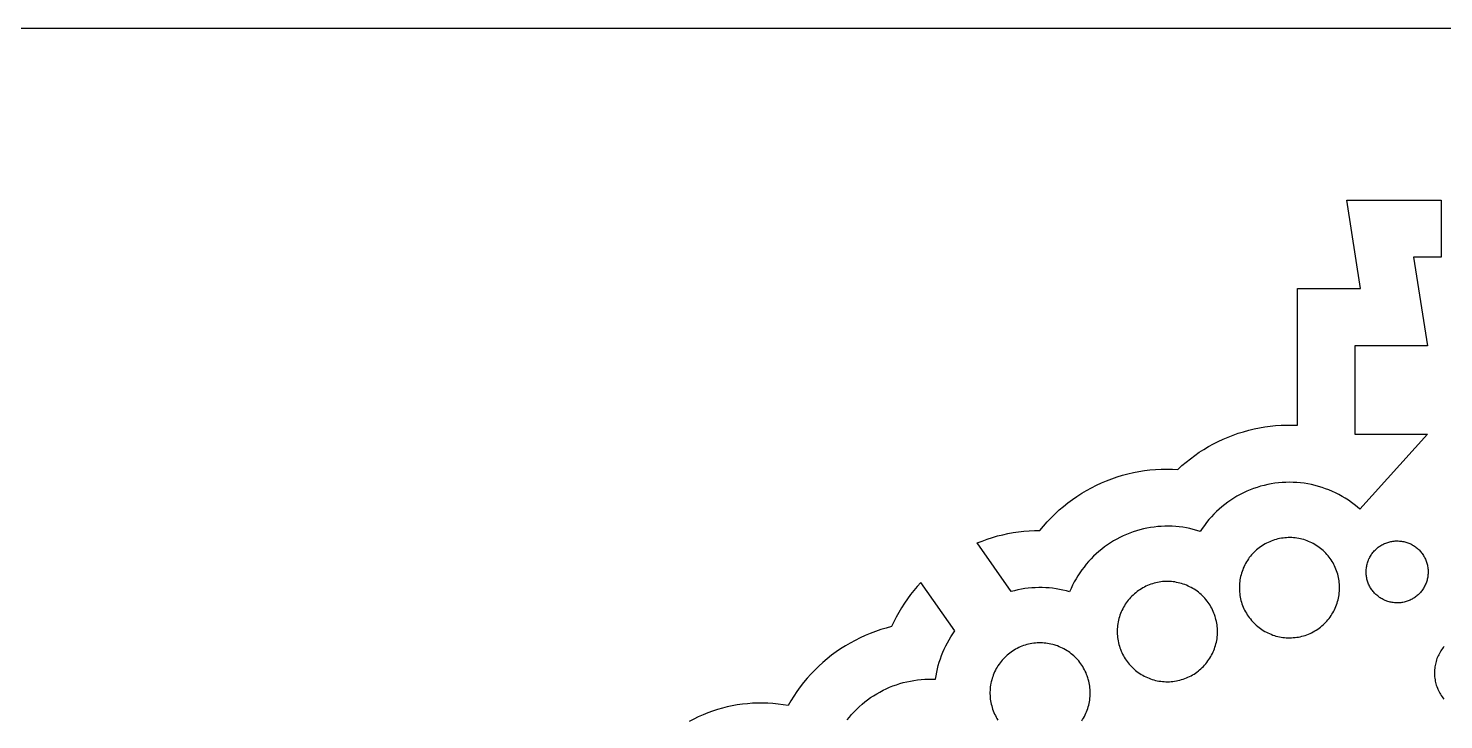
# Model space of a CAD drawing. Header units: millimetres. Extents: x 2193 to 2693, y 298 to 798.
# Drawn here: x 2316.3 to 2439.9, y 737.5 to 797.9 of the extents above; entities that cross this region are included whole.
import ezdxf

# ---------------------------------------------------------------- set-up
doc = ezdxf.new("R2010")
doc.units = ezdxf.units.MM
doc.layers.add('Default_Layer', color=1, linetype='Continuous', true_color=0xff0000)

msp = doc.modelspace()

# ---------------------------------------------------------------- linework, layer by layer
at = {"layer": 'Default_Layer'}
for points in [[(2192.72, 297.91), (2692.72, 297.91), (2692.72, 797.91), (2192.72, 797.91)], [(2426.36, 753.43), (2426.21, 753.42), (2426.06, 753.41), (2425.91, 753.39), (2425.76, 753.37), (2425.61, 753.34), (2425.46, 753.31), (2425.31, 753.27), (2425.16, 753.23), (2425.02, 753.18), (2424.88, 753.13), (2424.74, 753.07), (2424.6, 753.01), (2424.46, 752.94), (2424.33, 752.87), (2424.2, 752.8), (2424.07, 752.72), (2423.94, 752.63), (2423.82, 752.54), (2423.7, 752.45), (2423.58, 752.35), (2423.47, 752.25), (2423.36, 752.14), (2423.26, 752.03), (2423.16, 751.92), (2423.06, 751.8), (2422.96, 751.68), (2422.88, 751.56), (2422.79, 751.43), (2422.71, 751.3), (2422.63, 751.17), (2422.56, 751.04), (2422.5, 750.9), (2422.43, 750.76), (2422.38, 750.62), (2422.33, 750.48), (2422.28, 750.33), (2422.24, 750.19), (2422.2, 750.04), (2422.17, 749.89), (2422.14, 749.74), (2422.12, 749.59), (2422.1, 749.44), (2422.09, 749.29), (2422.09, 749.14), (2422.09, 748.98), (2422.09, 748.83), (2422.1, 748.68), (2422.12, 748.53), (2422.14, 748.38), (2422.16, 748.23), (2422.2, 748.08), (2422.23, 747.93), (2422.27, 747.79), (2422.32, 747.64), (2422.37, 747.5), (2422.43, 747.36), (2422.49, 747.22), (2422.55, 747.08), (2422.63, 746.95), (2422.7, 746.82), (2422.78, 746.69), (2422.87, 746.56), (2422.95, 746.44), (2423.05, 746.32), (2423.14, 746.2), (2423.24, 746.09), (2423.35, 745.98), (2423.46, 745.87), (2423.57, 745.77), (2423.69, 745.67), (2423.81, 745.57), (2423.93, 745.48), (2424.05, 745.4), (2424.18, 745.32), (2424.31, 745.24), (2424.45, 745.17), (2424.58, 745.1), (2424.72, 745.04), (2424.86, 744.98), (2425, 744.92), (2425.15, 744.88), (2425.29, 744.83), (2425.44, 744.8), (2425.59, 744.76), (2425.74, 744.73), (2425.89, 744.71), (2426.04, 744.69), (2426.19, 744.68), (2426.34, 744.68), (2426.49, 744.67), (2426.65, 744.68), (2426.8, 744.69), (2426.95, 744.7), (2427.1, 744.72), (2427.25, 744.74), (2427.4, 744.77), (2427.55, 744.81), (2427.69, 744.85), (2427.84, 744.89), (2427.98, 744.94), (2428.12, 745), (2428.26, 745.06), (2428.4, 745.12), (2428.54, 745.19), (2428.67, 745.27), (2428.8, 745.35), (2428.93, 745.43), (2429.05, 745.52), (2429.17, 745.61), (2429.29, 745.71), (2429.4, 745.81), (2429.51, 745.91), (2429.62, 746.02), (2429.72, 746.13), (2429.82, 746.24), (2429.92, 746.36), (2430.01, 746.48), (2430.1, 746.61), (2430.18, 746.74), (2430.26, 746.87), (2430.33, 747), (2430.4, 747.13), (2430.47, 747.27), (2430.52, 747.41), (2430.58, 747.55), (2430.63, 747.7), (2430.67, 747.84), (2430.71, 747.99), (2430.75, 748.14), (2430.78, 748.29), (2430.8, 748.44), (2430.82, 748.59), (2430.83, 748.74), (2430.84, 748.89), (2430.84, 749.04), (2430.84, 749.19), (2430.83, 749.35), (2430.82, 749.5), (2430.8, 749.65), (2430.78, 749.8), (2430.75, 749.95), (2430.72, 750.1), (2430.68, 750.24), (2430.63, 750.39), (2430.58, 750.53), (2430.53, 750.67), (2430.47, 750.82), (2430.41, 750.95), (2430.34, 751.09), (2430.27, 751.22), (2430.19, 751.35), (2430.11, 751.48), (2430.02, 751.61), (2429.93, 751.73), (2429.84, 751.85), (2429.74, 751.96), (2429.63, 752.07), (2429.53, 752.18), (2429.42, 752.29), (2429.3, 752.39), (2429.18, 752.48), (2429.06, 752.57), (2428.94, 752.66), (2428.81, 752.75), (2428.68, 752.83), (2428.55, 752.9), (2428.42, 752.97), (2428.28, 753.04), (2428.14, 753.1), (2428, 753.15), (2427.86, 753.2), (2427.71, 753.25), (2427.56, 753.29), (2427.42, 753.33), (2427.27, 753.36), (2427.12, 753.38), (2426.97, 753.4), (2426.82, 753.42), (2426.66, 753.43), (2426.51, 753.43)], [(2434.32, 748.21), (2434.24, 748.27), (2434.17, 748.33), (2434.09, 748.39), (2434.02, 748.45), (2433.96, 748.52), (2433.89, 748.58), (2433.83, 748.65), (2433.77, 748.73), (2433.71, 748.8), (2433.65, 748.88), (2433.6, 748.95), (2433.55, 749.03), (2433.5, 749.11), (2433.46, 749.2), (2433.42, 749.28), (2433.38, 749.37), (2433.34, 749.45), (2433.31, 749.54), (2433.28, 749.63), (2433.26, 749.72), (2433.23, 749.81), (2433.21, 749.91), (2433.2, 750), (2433.18, 750.09), (2433.17, 750.18), (2433.17, 750.28), (2433.16, 750.37), (2433.16, 750.47), (2433.16, 750.56), (2433.17, 750.65), (2433.18, 750.75), (2433.19, 750.84), (2433.21, 750.93), (2433.23, 751.03), (2433.25, 751.12), (2433.27, 751.21), (2433.3, 751.3), (2433.33, 751.39), (2433.37, 751.47), (2433.41, 751.56), (2433.45, 751.64), (2433.49, 751.73), (2433.54, 751.81), (2433.59, 751.89), (2433.64, 751.97), (2433.69, 752.04), (2433.75, 752.12), (2433.81, 752.19), (2433.87, 752.26), (2433.94, 752.33), (2434, 752.4), (2434.07, 752.46), (2434.14, 752.52), (2434.22, 752.58), (2434.29, 752.64), (2434.37, 752.69), (2434.45, 752.74), (2434.53, 752.79), (2434.61, 752.83), (2434.7, 752.87), (2434.78, 752.91), (2434.87, 752.95), (2434.96, 752.98), (2435.05, 753.01), (2435.14, 753.04), (2435.23, 753.06), (2435.32, 753.09), (2435.41, 753.1), (2435.5, 753.12), (2435.6, 753.13), (2435.69, 753.14), (2435.78, 753.14), (2435.88, 753.14), (2435.97, 753.14), (2436.07, 753.13), (2436.16, 753.13), (2436.25, 753.11), (2436.35, 753.1), (2436.44, 753.08), (2436.53, 753.06), (2436.62, 753.04), (2436.71, 753.01), (2436.8, 752.98), (2436.89, 752.94), (2436.97, 752.91), (2437.06, 752.87), (2437.14, 752.82), (2437.22, 752.78), (2437.31, 752.73), (2437.38, 752.68), (2437.46, 752.63), (2437.54, 752.57), (2437.61, 752.51), (2437.68, 752.45), (2437.75, 752.38), (2437.82, 752.32), (2437.88, 752.25), (2437.94, 752.18), (2438, 752.1), (2438.06, 752.03), (2438.11, 751.95), (2438.16, 751.87), (2438.21, 751.79), (2438.26, 751.71), (2438.3, 751.63), (2438.34, 751.54), (2438.38, 751.46), (2438.41, 751.37), (2438.44, 751.28), (2438.47, 751.19), (2438.49, 751.1), (2438.52, 751.01), (2438.53, 750.92), (2438.55, 750.82), (2438.56, 750.73), (2438.57, 750.64), (2438.58, 750.54), (2438.58, 750.45), (2438.58, 750.35), (2438.57, 750.26), (2438.56, 750.17), (2438.55, 750.07), (2438.54, 749.98), (2438.52, 749.89), (2438.5, 749.8), (2438.48, 749.71), (2438.45, 749.62), (2438.42, 749.53), (2438.39, 749.44), (2438.35, 749.35), (2438.31, 749.27), (2438.27, 749.18), (2438.23, 749.1), (2438.18, 749.02), (2438.13, 748.94), (2438.07, 748.86), (2438.02, 748.79), (2437.96, 748.71), (2437.9, 748.64), (2437.84, 748.57), (2437.77, 748.5), (2437.7, 748.44), (2437.63, 748.38), (2437.56, 748.32), (2437.48, 748.26), (2437.41, 748.2), (2437.33, 748.15), (2437.25, 748.1), (2437.17, 748.06), (2437.08, 748.01), (2437, 747.97), (2436.91, 747.93), (2436.83, 747.9), (2436.74, 747.87), (2436.65, 747.84), (2436.56, 747.81), (2436.47, 747.79), (2436.37, 747.77), (2436.28, 747.76), (2436.19, 747.74), (2436.1, 747.73), (2436, 747.73), (2435.91, 747.73), (2435.81, 747.73), (2435.72, 747.73), (2435.63, 747.74), (2435.53, 747.75), (2435.44, 747.76), (2435.35, 747.78), (2435.25, 747.8), (2435.16, 747.82), (2435.07, 747.84), (2434.98, 747.87), (2434.9, 747.91), (2434.81, 747.94), (2434.72, 747.98), (2434.64, 748.02), (2434.56, 748.07), (2434.47, 748.11), (2434.39, 748.16)], [(2415.7, 749.59), (2415.54, 749.59), (2415.39, 749.58), (2415.24, 749.56), (2415.09, 749.54), (2414.94, 749.51), (2414.79, 749.48), (2414.65, 749.44), (2414.5, 749.4), (2414.36, 749.35), (2414.21, 749.3), (2414.07, 749.24), (2413.93, 749.18), (2413.8, 749.11), (2413.66, 749.04), (2413.53, 748.96), (2413.4, 748.88), (2413.28, 748.8), (2413.16, 748.71), (2413.04, 748.61), (2412.92, 748.51), (2412.81, 748.41), (2412.7, 748.31), (2412.59, 748.2), (2412.49, 748.08), (2412.39, 747.97), (2412.3, 747.85), (2412.21, 747.72), (2412.13, 747.6), (2412.05, 747.47), (2411.97, 747.34), (2411.9, 747.2), (2411.83, 747.07), (2411.77, 746.93), (2411.71, 746.79), (2411.66, 746.64), (2411.61, 746.5), (2411.57, 746.35), (2411.54, 746.21), (2411.5, 746.06), (2411.48, 745.91), (2411.46, 745.76), (2411.44, 745.61), (2411.43, 745.45), (2411.42, 745.3), (2411.42, 745.15), (2411.43, 745), (2411.44, 744.85), (2411.45, 744.7), (2411.48, 744.55), (2411.5, 744.4), (2411.53, 744.25), (2411.57, 744.1), (2411.61, 743.95), (2411.66, 743.81), (2411.71, 743.67), (2411.76, 743.52), (2411.83, 743.38), (2411.89, 743.25), (2411.96, 743.11), (2412.04, 742.98), (2412.12, 742.85), (2412.2, 742.73), (2412.29, 742.6), (2412.38, 742.48), (2412.48, 742.37), (2412.58, 742.25), (2412.69, 742.14), (2412.79, 742.04), (2412.91, 741.93), (2413.02, 741.83), (2413.14, 741.74), (2413.26, 741.65), (2413.39, 741.56), (2413.52, 741.48), (2413.65, 741.41), (2413.78, 741.33), (2413.92, 741.27), (2414.06, 741.2), (2414.2, 741.14), (2414.34, 741.09), (2414.48, 741.04), (2414.63, 741), (2414.78, 740.96), (2414.92, 740.93), (2415.07, 740.9), (2415.22, 740.88), (2415.38, 740.86), (2415.53, 740.85), (2415.68, 740.84), (2415.83, 740.84), (2415.98, 740.84), (2416.13, 740.85), (2416.29, 740.87), (2416.44, 740.89), (2416.59, 740.91), (2416.73, 740.94), (2416.88, 740.98), (2417.03, 741.02), (2417.17, 741.06), (2417.32, 741.11), (2417.46, 741.17), (2417.6, 741.23), (2417.74, 741.29), (2417.87, 741.36), (2418, 741.43), (2418.13, 741.51), (2418.26, 741.6), (2418.39, 741.68), (2418.51, 741.78), (2418.62, 741.87), (2418.74, 741.97), (2418.85, 742.08), (2418.96, 742.18), (2419.06, 742.29), (2419.16, 742.41), (2419.26, 742.53), (2419.35, 742.65), (2419.43, 742.77), (2419.52, 742.9), (2419.59, 743.03), (2419.67, 743.16), (2419.74, 743.3), (2419.8, 743.44), (2419.86, 743.58), (2419.92, 743.72), (2419.96, 743.86), (2420.01, 744.01), (2420.05, 744.16), (2420.08, 744.3), (2420.11, 744.45), (2420.14, 744.6), (2420.15, 744.75), (2420.17, 744.9), (2420.18, 745.06), (2420.18, 745.21), (2420.18, 745.36), (2420.17, 745.51), (2420.16, 745.66), (2420.14, 745.81), (2420.12, 745.96), (2420.09, 746.11), (2420.05, 746.26), (2420.01, 746.41), (2419.97, 746.55), (2419.92, 746.7), (2419.87, 746.84), (2419.81, 746.98), (2419.74, 747.12), (2419.68, 747.25), (2419.6, 747.39), (2419.53, 747.52), (2419.44, 747.65), (2419.36, 747.77), (2419.27, 747.89), (2419.17, 748.01), (2419.07, 748.13), (2418.97, 748.24), (2418.86, 748.35), (2418.75, 748.45), (2418.64, 748.55), (2418.52, 748.65), (2418.4, 748.74), (2418.28, 748.83), (2418.15, 748.91), (2418.02, 748.99), (2417.89, 749.07), (2417.75, 749.14), (2417.62, 749.2), (2417.48, 749.26), (2417.33, 749.32), (2417.19, 749.37), (2417.05, 749.41), (2416.9, 749.46), (2416.75, 749.49), (2416.6, 749.52), (2416.45, 749.55), (2416.3, 749.57), (2416.15, 749.58), (2416, 749.59), (2415.85, 749.6)]]:
    msp.add_lwpolyline(points, close=True, dxfattribs=at)
for points in [[(2427.17, 763.24), (2427.17, 775.19), (2432.67, 775.19), (2431.47, 782.91), (2439.72, 782.91), (2439.72, 777.91), (2437.31, 777.91), (2438.51, 770.19), (2432.17, 770.19), (2432.17, 762.46), (2438.51, 762.46), (2432.62, 755.9)], [(2416.73, 759.39), (2417.08, 759.72), (2417.44, 760.02), (2417.81, 760.32), (2418.2, 760.6), (2418.59, 760.88), (2418.99, 761.13), (2419.4, 761.38), (2419.82, 761.61), (2420.24, 761.82), (2420.67, 762.02), (2421.11, 762.21), (2421.55, 762.38), (2422, 762.54), (2422.46, 762.68), (2422.92, 762.81), (2423.38, 762.92), (2423.85, 763.02), (2424.32, 763.1), (2424.79, 763.16), (2425.26, 763.21), (2425.74, 763.24), (2426.22, 763.26), (2426.69, 763.26), (2427.17, 763.24)], [(2404.68, 754.06), (2404.99, 754.44), (2405.32, 754.81), (2405.65, 755.16), (2406, 755.51), (2406.36, 755.84), (2406.73, 756.15), (2407.12, 756.46), (2407.51, 756.75), (2407.91, 757.03), (2408.32, 757.3), (2408.74, 757.55), (2409.17, 757.78), (2409.61, 758), (2410.05, 758.21), (2410.5, 758.4), (2410.96, 758.57), (2411.42, 758.73), (2411.89, 758.87), (2412.36, 759), (2412.84, 759.11), (2413.32, 759.21), (2413.8, 759.28), (2414.28, 759.34), (2414.77, 759.39), (2415.26, 759.41), (2415.75, 759.42), (2416.24, 759.42), (2416.73, 759.39)], [(2432.62, 755.9), (2432.38, 756.11), (2432.13, 756.31), (2431.87, 756.5), (2431.61, 756.69), (2431.34, 756.86), (2431.06, 757.03), (2430.78, 757.18), (2430.5, 757.33), (2430.21, 757.46), (2429.91, 757.59), (2429.61, 757.7), (2429.31, 757.81), (2429, 757.9), (2428.7, 757.98), (2428.38, 758.06), (2428.07, 758.12), (2427.75, 758.17), (2427.43, 758.21), (2427.12, 758.24), (2426.8, 758.25), (2426.48, 758.26), (2426.15, 758.25), (2425.83, 758.24), (2425.52, 758.21), (2425.2, 758.17), (2424.88, 758.12), (2424.57, 758.06), (2424.25, 757.99), (2423.94, 757.91), (2423.64, 757.81), (2423.33, 757.71), (2423.04, 757.6), (2422.74, 757.47), (2422.45, 757.34), (2422.16, 757.19), (2421.88, 757.04), (2421.61, 756.87), (2421.34, 756.7), (2421.08, 756.52), (2420.82, 756.32), (2420.57, 756.12), (2420.33, 755.91), (2420.09, 755.7), (2419.86, 755.47), (2419.65, 755.24), (2419.43, 755), (2419.23, 754.75), (2419.04, 754.49), (2418.85, 754.23), (2418.68, 753.96)], [(2399.19, 752.96), (2399.63, 753.13), (2400.07, 753.29), (2400.52, 753.44), (2400.97, 753.57), (2401.42, 753.68), (2401.88, 753.78), (2402.34, 753.87), (2402.81, 753.94), (2403.28, 753.99), (2403.74, 754.03), (2404.21, 754.05), (2404.68, 754.06)], [(2418.68, 753.96), (2418.38, 754.06), (2418.07, 754.14), (2417.77, 754.21), (2417.46, 754.27), (2417.15, 754.33), (2416.84, 754.37), (2416.53, 754.4), (2416.21, 754.42), (2415.9, 754.42), (2415.58, 754.42), (2415.27, 754.41), (2414.96, 754.39), (2414.65, 754.35), (2414.33, 754.31), (2414.02, 754.25), (2413.72, 754.19), (2413.41, 754.11), (2413.11, 754.02), (2412.81, 753.93), (2412.52, 753.82), (2412.22, 753.7), (2411.94, 753.57), (2411.65, 753.44), (2411.38, 753.29), (2411.1, 753.14), (2410.84, 752.97), (2410.57, 752.8), (2410.32, 752.61), (2410.07, 752.42), (2409.83, 752.22), (2409.59, 752.02), (2409.36, 751.8), (2409.14, 751.58), (2408.93, 751.35), (2408.72, 751.11), (2408.53, 750.86), (2408.34, 750.61), (2408.16, 750.35), (2407.99, 750.09), (2407.83, 749.82), (2407.67, 749.55), (2407.53, 749.27), (2407.4, 748.98), (2407.27, 748.69)], [(2402.16, 748.71), (2399.19, 752.96)], [(2394.27, 749.52), (2393.96, 749.17), (2393.66, 748.82), (2393.38, 748.45), (2393.1, 748.08), (2392.84, 747.69), (2392.59, 747.3), (2392.35, 746.9), (2392.13, 746.49), (2391.92, 746.08), (2391.72, 745.66)], [(2397.24, 745.27), (2394.27, 749.52)], [(2407.27, 748.69), (2406.98, 748.77), (2406.68, 748.84), (2406.39, 748.9), (2406.09, 748.96), (2405.78, 749), (2405.48, 749.03), (2405.18, 749.05), (2404.87, 749.06), (2404.57, 749.06), (2404.26, 749.05), (2403.96, 749.03), (2403.65, 749), (2403.35, 748.97), (2403.05, 748.92), (2402.75, 748.86), (2402.46, 748.79), (2402.16, 748.71)], [(2391.72, 745.66), (2391.25, 745.53), (2390.78, 745.39), (2390.32, 745.24), (2389.86, 745.06), (2389.41, 744.88), (2388.97, 744.67), (2388.53, 744.45), (2388.1, 744.22), (2387.68, 743.97), (2387.27, 743.71), (2386.87, 743.44), (2386.48, 743.15), (2386.09, 742.84), (2385.72, 742.53), (2385.36, 742.2), (2385.01, 741.86), (2384.68, 741.51), (2384.35, 741.14), (2384.04, 740.77), (2383.74, 740.38), (2383.45, 739.99), (2383.18, 739.58), (2382.92, 739.17), (2382.68, 738.75)], [(2395.56, 741.05), (2395.6, 741.36), (2395.66, 741.66), (2395.72, 741.96), (2395.8, 742.25), (2395.88, 742.55), (2395.98, 742.84), (2396.08, 743.13), (2396.19, 743.41), (2396.32, 743.69), (2396.45, 743.97), (2396.59, 744.24), (2396.74, 744.5), (2396.9, 744.77), (2397.07, 745.02), (2397.24, 745.27)], [(2408.32, 737.41), (2408.4, 737.54), (2408.48, 737.67), (2408.56, 737.8), (2408.62, 737.94), (2408.69, 738.08), (2408.75, 738.22), (2408.8, 738.36), (2408.85, 738.5), (2408.9, 738.65), (2408.94, 738.79), (2408.97, 738.94), (2409, 739.09), (2409.02, 739.24), (2409.04, 739.39), (2409.06, 739.54), (2409.06, 739.69), (2409.07, 739.85), (2409.06, 740), (2409.06, 740.15), (2409.04, 740.3), (2409.03, 740.45), (2409, 740.6), (2408.97, 740.75), (2408.94, 740.9), (2408.9, 741.05), (2408.86, 741.19), (2408.81, 741.34), (2408.75, 741.48), (2408.7, 741.62), (2408.63, 741.76), (2408.56, 741.89), (2408.49, 742.03), (2408.41, 742.16), (2408.33, 742.28), (2408.24, 742.41), (2408.15, 742.53), (2408.06, 742.65), (2407.96, 742.77), (2407.86, 742.88), (2407.75, 742.99), (2407.64, 743.09), (2407.53, 743.19), (2407.41, 743.29), (2407.29, 743.38), (2407.16, 743.47), (2407.04, 743.55), (2406.91, 743.63), (2406.77, 743.7), (2406.64, 743.77), (2406.5, 743.84), (2406.36, 743.9), (2406.22, 743.96), (2406.08, 744.01), (2405.93, 744.05), (2405.79, 744.09), (2405.64, 744.13), (2405.49, 744.16), (2405.34, 744.19), (2405.19, 744.21), (2405.04, 744.22), (2404.89, 744.23), (2404.74, 744.23), (2404.58, 744.23), (2404.43, 744.23), (2404.28, 744.21), (2404.13, 744.2), (2403.98, 744.18), (2403.83, 744.15), (2403.68, 744.12), (2403.53, 744.08), (2403.39, 744.04), (2403.24, 743.99), (2403.1, 743.94), (2402.96, 743.88), (2402.82, 743.82), (2402.68, 743.75), (2402.55, 743.68), (2402.42, 743.6), (2402.29, 743.52), (2402.17, 743.43), (2402.04, 743.34), (2401.92, 743.25), (2401.81, 743.15), (2401.69, 743.05), (2401.59, 742.94), (2401.48, 742.83), (2401.38, 742.72), (2401.28, 742.61), (2401.19, 742.49), (2401.1, 742.36), (2401.01, 742.24), (2400.93, 742.11), (2400.86, 741.98), (2400.79, 741.84), (2400.72, 741.7), (2400.66, 741.57), (2400.6, 741.42), (2400.55, 741.28), (2400.5, 741.14), (2400.46, 740.99), (2400.42, 740.84), (2400.39, 740.7), (2400.36, 740.55), (2400.34, 740.4), (2400.33, 740.24), (2400.32, 740.09), (2400.31, 739.94), (2400.31, 739.79), (2400.32, 739.64), (2400.33, 739.49), (2400.34, 739.33), (2400.36, 739.18), (2400.39, 739.03), (2400.42, 738.89), (2400.46, 738.74), (2400.5, 738.59), (2400.54, 738.45), (2400.59, 738.3), (2400.65, 738.16), (2400.71, 738.02), (2400.78, 737.89), (2400.85, 737.75), (2400.92, 737.62), (2401, 737.49)], [(2439.98, 743.93), (2439.9, 743.83), (2439.83, 743.73), (2439.75, 743.63), (2439.68, 743.53), (2439.62, 743.42), (2439.56, 743.31), (2439.5, 743.2), (2439.45, 743.09), (2439.4, 742.97), (2439.35, 742.86), (2439.31, 742.74), (2439.27, 742.62), (2439.24, 742.5), (2439.21, 742.38), (2439.19, 742.26), (2439.17, 742.13), (2439.15, 742.01), (2439.14, 741.88), (2439.13, 741.76), (2439.13, 741.64), (2439.13, 741.51), (2439.13, 741.39), (2439.14, 741.26), (2439.16, 741.14), (2439.18, 741.01), (2439.2, 740.89), (2439.23, 740.77), (2439.26, 740.65), (2439.29, 740.53), (2439.33, 740.41), (2439.38, 740.29), (2439.42, 740.18), (2439.47, 740.07), (2439.53, 739.95), (2439.59, 739.84), (2439.65, 739.74), (2439.72, 739.63), (2439.79, 739.53), (2439.86, 739.43), (2439.94, 739.33)], [(2387.83, 737.5), (2388.03, 737.75), (2388.23, 737.99), (2388.45, 738.22), (2388.67, 738.44), (2388.9, 738.66), (2389.14, 738.87), (2389.38, 739.07), (2389.63, 739.26), (2389.89, 739.45), (2390.15, 739.62), (2390.42, 739.79), (2390.69, 739.94), (2390.97, 740.09), (2391.26, 740.22), (2391.55, 740.35), (2391.84, 740.47), (2392.14, 740.58), (2392.44, 740.67), (2392.74, 740.76), (2393.05, 740.83), (2393.36, 740.9), (2393.67, 740.95), (2393.98, 741), (2394.3, 741.03), (2394.61, 741.05), (2394.93, 741.06), (2395.24, 741.06), (2395.56, 741.05)], [(2382.68, 738.75), (2382.24, 738.82), (2381.8, 738.88), (2381.35, 738.93), (2380.91, 738.96), (2380.46, 738.97), (2380.02, 738.97), (2379.57, 738.96), (2379.13, 738.92), (2378.69, 738.88), (2378.24, 738.81), (2377.81, 738.74), (2377.37, 738.64), (2376.94, 738.54), (2376.51, 738.41), (2376.08, 738.28), (2375.67, 738.12), (2375.25, 737.96), (2374.84, 737.78), (2374.44, 737.58), (2374.05, 737.37)]]:
    msp.add_lwpolyline(points, dxfattribs=at)

doc.saveas('drawing.dxf')
